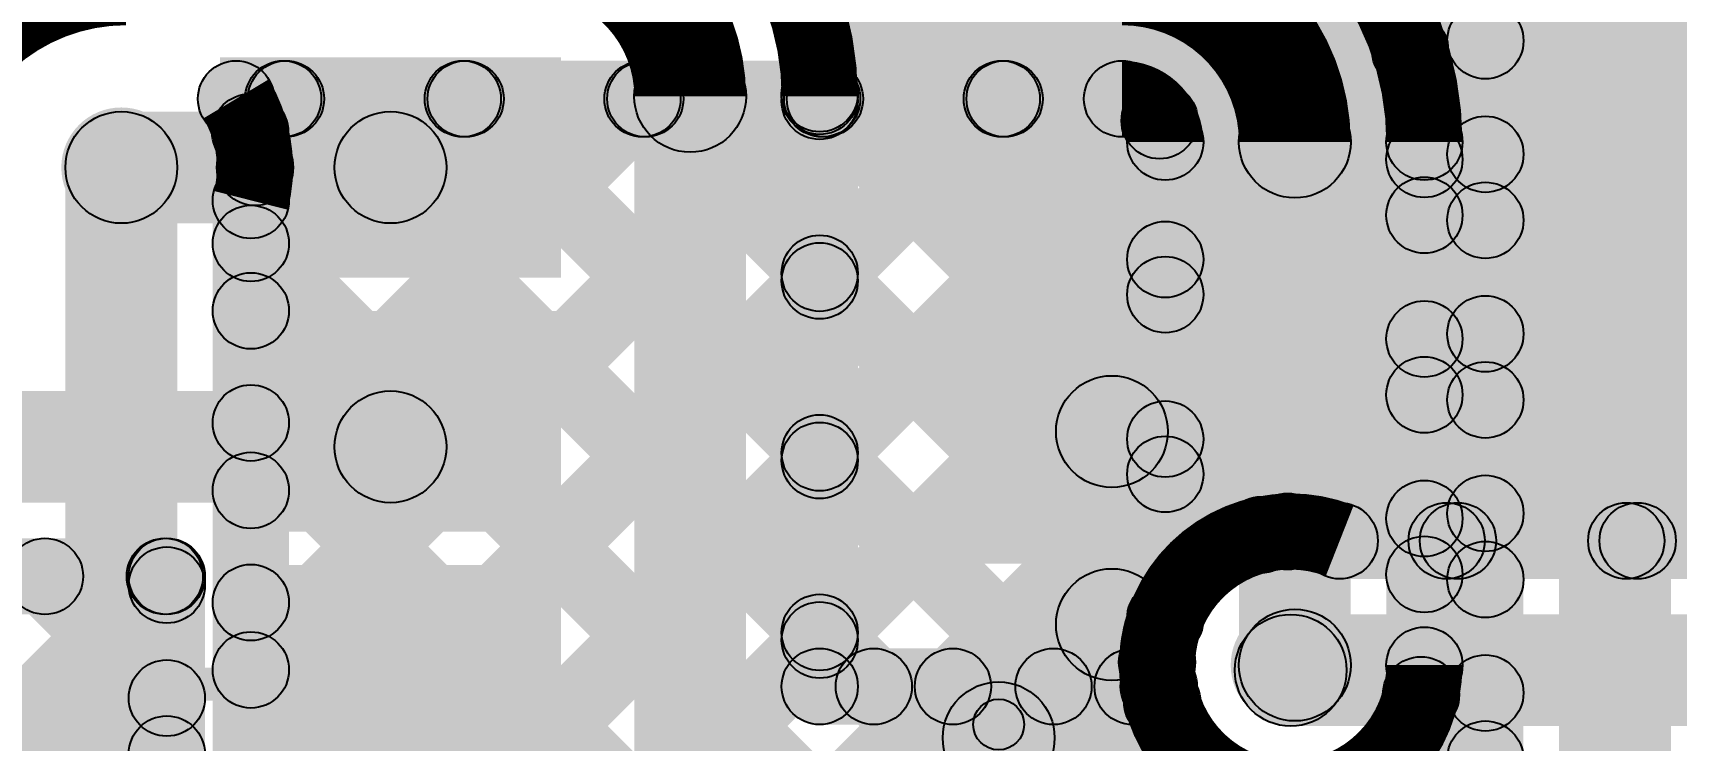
# Model space of a CAD drawing. Header units: millimetres. Extents: x 0 to 210, y 0 to 213.
# Drawn here: x 1.5216 to 1.845, y 2.5912 to 2.7305 of the extents above; entities that cross this region are included whole.
import ezdxf

# ---------------------------------------------------------------- set-up
doc = ezdxf.new("R2010")
doc.units = ezdxf.units.MM
doc.header["$MEASUREMENT"] = 0
for name, color, linetype in [('BottomLayer', 5, 'Continuous'), ('TopLayer', 1, 'Continuous'), ('TopOverlay', 2, 'Continuous'), ('TopPaste', 8, 'Continuous'), ('TopSolder', 216, 'Continuous'), ('ViaHoleLayer', 16, 'Continuous')]:
    doc.layers.add(name, color=color, linetype=linetype)

# ---------------------------------------------------------------- blocks, each defined once
blk = doc.blocks.new('ESP32_WROOM_32E_4MB__5')
at = {"layer": 'TopLayer'}
for points in [[(-0.37402, -0.18268), (-0.31496, -0.18268), (-0.31496, -0.21811), (-0.37402, -0.21811)], [(-0.37402, -0.23268), (-0.31496, -0.23268), (-0.31496, -0.26811), (-0.37402, -0.26811)], [(-0.37402, -0.28268), (-0.31496, -0.28268), (-0.31496, -0.31811), (-0.37402, -0.31811)]]:
    blk.add_hatch(color=1, dxfattribs=at).paths.add_polyline_path(points)
at = {"layer": 'TopPaste'}
for points in [[(-0.37402, -0.18268), (-0.31496, -0.18268), (-0.31496, -0.21811), (-0.37402, -0.21811)], [(-0.37402, -0.23268), (-0.31496, -0.23268), (-0.31496, -0.26811), (-0.37402, -0.26811)], [(-0.37402, -0.28268), (-0.31496, -0.28268), (-0.31496, -0.31811), (-0.37402, -0.31811)]]:
    blk.add_hatch(color=8, dxfattribs=at).paths.add_polyline_path(points)
at = {"layer": 'TopSolder'}
for points in [[(-0.37802, -0.17868), (-0.31096, -0.17868), (-0.31096, -0.22211), (-0.37802, -0.22211)], [(-0.37802, -0.22868), (-0.31096, -0.22868), (-0.31096, -0.27211), (-0.37802, -0.27211)], [(-0.37802, -0.27868), (-0.31096, -0.27868), (-0.31096, -0.32211), (-0.37802, -0.32211)]]:
    blk.add_hatch(color=216, dxfattribs=at).paths.add_polyline_path(points)

msp = doc.modelspace()

# ---------------------------------------------------------------- hatches: boundary and pattern name
at = {"layer": 'BottomLayer'}
for points in [[(1.55264, 2.9732), (1.56325, 2.9838), (1.8128, 2.73425), (1.8022, 2.72364)], [(1.815, 1.983), (1.8, 1.983), (1.8, 2.901), (1.815, 2.901)], [(1.844, 1.983), (1.822, 1.983), (1.822, 2.901), (1.844, 2.901)], [(1.79797, 2.72182), (1.78737, 2.73243), (1.8022, 2.74726), (1.8128, 2.73665)], [(1.56163, 2.71), (1.56163, 2.725), (1.736, 2.725), (1.736, 2.71)], [(1.56971, 2.70569), (1.55911, 2.7163), (1.56561, 2.7228), (1.57622, 2.7122)], [(1.56985, 2.63512), (1.55924, 2.64573), (1.63632, 2.7228), (1.64693, 2.7122)], [(1.56985, 2.56441), (1.55924, 2.57502), (1.70703, 2.7228), (1.71764, 2.7122)], [(1.56985, 2.59977), (1.55924, 2.61037), (1.67168, 2.7228), (1.68228, 2.7122)], [(1.56985, 2.67048), (1.55924, 2.68108), (1.60096, 2.7228), (1.61157, 2.7122)], [(1.56615, 2.7122), (1.57676, 2.7228), (1.8128, 2.48676), (1.8022, 2.47615)], [(1.60151, 2.7122), (1.61211, 2.7228), (1.8128, 2.52211), (1.8022, 2.51151)], [(1.63686, 2.7122), (1.64747, 2.7228), (1.7498, 2.62047), (1.7392, 2.60986)], [(1.67222, 2.7122), (1.68282, 2.7228), (1.7498, 2.65582), (1.7392, 2.64522)], [(1.70757, 2.7122), (1.71818, 2.7228), (1.7498, 2.69118), (1.7392, 2.68057)], [(1.56985, 2.52905), (1.55924, 2.53966), (1.73809, 2.7185), (1.74869, 2.7079)], [(1.8008, 2.6893), (1.7902, 2.6999), (1.8022, 2.7119), (1.8128, 2.7013)], [(1.7902, 2.70028), (1.8008, 2.71089), (1.8128, 2.69889), (1.8022, 2.68828)], [(1.752, 2.61511), (1.737, 2.61511), (1.737, 2.709), (1.752, 2.709)], [(1.781, 2.60602), (1.759, 2.60602), (1.759, 2.709), (1.781, 2.709)], [(1.803, 2.60602), (1.788, 2.60602), (1.788, 2.709), (1.803, 2.709)], [(1.55005, 2.23909), (1.52805, 2.23909), (1.52805, 2.704), (1.55005, 2.704)], [(1.57205, 2.23909), (1.55705, 2.23909), (1.55705, 2.69752), (1.57205, 2.69752)], [(1.55924, 2.68375), (1.56985, 2.69436), (1.8128, 2.4514), (1.8022, 2.4408)], [(1.56985, 2.4937), (1.55924, 2.50431), (1.7392, 2.68426), (1.7498, 2.67365)], [(1.8008, 2.65394), (1.7902, 2.66455), (1.8022, 2.67655), (1.8128, 2.66594)], [(1.7902, 2.66493), (1.8008, 2.67554), (1.8128, 2.66354), (1.8022, 2.65293)], [(1.55924, 2.64839), (1.56985, 2.659), (1.8128, 2.41605), (1.8022, 2.40544)], [(1.56985, 2.45834), (1.55924, 2.46895), (1.7392, 2.6489), (1.7498, 2.6383)], [(1.8008, 2.61859), (1.7902, 2.62919), (1.8022, 2.64119), (1.8128, 2.63059)], [(1.7902, 2.62957), (1.8008, 2.64018), (1.8128, 2.62818), (1.8022, 2.61757)], [(1.55924, 2.61304), (1.56985, 2.62365), (1.65492, 2.53858), (1.64431, 2.52797)], [(1.67063, 2.52377), (1.66002, 2.53437), (1.73758, 2.61193), (1.74819, 2.60133)], [(1.6818, 2.46423), (1.6712, 2.47484), (1.8022, 2.60584), (1.8128, 2.59523)], [(1.78954, 2.59487), (1.80015, 2.60548), (1.8128, 2.59282), (1.8022, 2.58222)]]:
    msp.add_hatch(color=5, dxfattribs=at).paths.add_polyline_path(points)
h = msp.add_hatch(color=5, dxfattribs=at)
edge = h.paths.add_edge_path()
edge.add_arc((1.8075, 2.72894), 0.0075, 0, 360)
h = msp.add_hatch(color=5, dxfattribs=at)
edge = h.paths.add_edge_path()
edge.add_arc((1.79267, 2.72713), 0.0075, 0, 360)
h = msp.add_hatch(color=5, dxfattribs=at)
edge = h.paths.add_edge_path()
edge.add_arc((1.56163, 2.7175), 0.0075, 0, 360)
h = msp.add_hatch(color=5, dxfattribs=at)
edge = h.paths.add_edge_path()
edge.add_arc((1.56163, 2.7175), 0.0075, 0, 360)
h = msp.add_hatch(color=5, dxfattribs=at)
edge = h.paths.add_edge_path()
edge.add_arc((1.57091, 2.7175), 0.0075, 0, 360)
h = msp.add_hatch(color=5, dxfattribs=at)
edge = h.paths.add_edge_path()
edge.add_arc((1.57146, 2.7175), 0.0075, 0, 360)
h = msp.add_hatch(color=5, dxfattribs=at)
edge = h.paths.add_edge_path()
edge.add_arc((1.60627, 2.7175), 0.0075, 0, 360)
h = msp.add_hatch(color=5, dxfattribs=at)
edge = h.paths.add_edge_path()
edge.add_arc((1.60681, 2.7175), 0.0075, 0, 360)
h = msp.add_hatch(color=5, dxfattribs=at)
edge = h.paths.add_edge_path()
edge.add_arc((1.64162, 2.7175), 0.0075, 0, 360)
h = msp.add_hatch(color=5, dxfattribs=at)
edge = h.paths.add_edge_path()
edge.add_arc((1.64217, 2.7175), 0.0075, 0, 360)
h = msp.add_hatch(color=5, dxfattribs=at)
edge = h.paths.add_edge_path()
edge.add_arc((1.67698, 2.7175), 0.0075, 0, 360)
h = msp.add_hatch(color=5, dxfattribs=at)
edge = h.paths.add_edge_path()
edge.add_arc((1.67752, 2.7175), 0.0075, 0, 360)
h = msp.add_hatch(color=5, dxfattribs=at)
edge = h.paths.add_edge_path()
edge.add_arc((1.71233, 2.7175), 0.0075, 0, 360)
h = msp.add_hatch(color=5, dxfattribs=at)
edge = h.paths.add_edge_path()
edge.add_arc((1.71288, 2.7175), 0.0075, 0, 360)
h = msp.add_hatch(color=5, dxfattribs=at)
edge = h.paths.add_edge_path()
edge.add_arc((1.736, 2.7175), 0.0075, 0, 360)
h = msp.add_hatch(color=5, dxfattribs=at)
edge = h.paths.add_edge_path()
edge.add_arc((1.736, 2.7175), 0.0075, 0, 360)
h = msp.add_hatch(color=5, dxfattribs=at)
edge = h.paths.add_edge_path()
edge.add_arc((1.74339, 2.7132), 0.0075, 0, 360)
h = msp.add_hatch(color=5, dxfattribs=at)
edge = h.paths.add_edge_path()
edge.add_arc((1.77, 2.709), 0.011, 0, 360)
h = msp.add_hatch(color=5, dxfattribs=at)
edge = h.paths.add_edge_path()
edge.add_arc((1.77, 2.709), 0.011, 0, 360)
h = msp.add_hatch(color=5, dxfattribs=at)
edge = h.paths.add_edge_path()
edge.add_arc((1.56441, 2.711), 0.0075, 0, 360)
h = msp.add_hatch(color=5, dxfattribs=at)
edge = h.paths.add_edge_path()
edge.add_arc((1.53905, 2.704), 0.01181, 0, 360)
h = msp.add_hatch(color=5, dxfattribs=at)
edge = h.paths.add_edge_path()
edge.add_arc((1.53905, 2.704), 0.011, 0, 360)
h = msp.add_hatch(color=5, dxfattribs=at)
edge = h.paths.add_edge_path()
edge.add_arc((1.7445, 2.709), 0.0075, 0, 360)
h = msp.add_hatch(color=5, dxfattribs=at)
edge = h.paths.add_edge_path()
edge.add_arc((1.7445, 2.709), 0.0075, 0, 360)
h = msp.add_hatch(color=5, dxfattribs=at)
edge = h.paths.add_edge_path()
edge.add_arc((1.7955, 2.709), 0.0075, 0, 360)
h = msp.add_hatch(color=5, dxfattribs=at)
edge = h.paths.add_edge_path()
edge.add_arc((1.7955, 2.709), 0.0075, 0, 360)
h = msp.add_hatch(color=5, dxfattribs=at)
edge = h.paths.add_edge_path()
edge.add_arc((1.8075, 2.7066), 0.0075, 0, 360)
h = msp.add_hatch(color=5, dxfattribs=at)
edge = h.paths.add_edge_path()
edge.add_arc((1.56536, 2.704), 0.0075, 0, 360)
h = msp.add_hatch(color=5, dxfattribs=at)
edge = h.paths.add_edge_path()
edge.add_arc((1.56536, 2.704), 0.0075, 0, 360)
h = msp.add_hatch(color=5, dxfattribs=at)
edge = h.paths.add_edge_path()
edge.add_arc((1.7955, 2.70559), 0.0075, 0, 360)
h = msp.add_hatch(color=5, dxfattribs=at)
edge = h.paths.add_edge_path()
edge.add_arc((1.56455, 2.69752), 0.0075, 0, 360)
h = msp.add_hatch(color=5, dxfattribs=at)
edge = h.paths.add_edge_path()
edge.add_arc((1.56455, 2.69752), 0.0075, 0, 360)
h = msp.add_hatch(color=5, dxfattribs=at)
edge = h.paths.add_edge_path()
edge.add_arc((1.7955, 2.6946), 0.0075, 0, 360)
h = msp.add_hatch(color=5, dxfattribs=at)
edge = h.paths.add_edge_path()
edge.add_arc((1.8075, 2.69359), 0.0075, 0, 360)
h = msp.add_hatch(color=5, dxfattribs=at)
edge = h.paths.add_edge_path()
edge.add_arc((1.56455, 2.68905), 0.0075, 0, 360)
h = msp.add_hatch(color=5, dxfattribs=at)
edge = h.paths.add_edge_path()
edge.add_arc((1.7445, 2.68588), 0.0075, 0, 360)
h = msp.add_hatch(color=5, dxfattribs=at)
edge = h.paths.add_edge_path()
edge.add_arc((1.7445, 2.67896), 0.0075, 0, 360)
h = msp.add_hatch(color=5, dxfattribs=at)
edge = h.paths.add_edge_path()
edge.add_arc((1.56455, 2.67578), 0.0075, 0, 360)
h = msp.add_hatch(color=5, dxfattribs=at)
edge = h.paths.add_edge_path()
edge.add_arc((1.7955, 2.67023), 0.0075, 0, 360)
h = msp.add_hatch(color=5, dxfattribs=at)
edge = h.paths.add_edge_path()
edge.add_arc((1.8075, 2.67125), 0.0075, 0, 360)
h = msp.add_hatch(color=5, dxfattribs=at)
edge = h.paths.add_edge_path()
edge.add_arc((1.7955, 2.65924), 0.0075, 0, 360)
h = msp.add_hatch(color=5, dxfattribs=at)
edge = h.paths.add_edge_path()
edge.add_arc((1.8075, 2.65823), 0.0075, 0, 360)
h = msp.add_hatch(color=5, dxfattribs=at)
edge = h.paths.add_edge_path()
edge.add_arc((1.56455, 2.6537), 0.0075, 0, 360)
h = msp.add_hatch(color=5, dxfattribs=at)
edge = h.paths.add_edge_path()
edge.add_arc((1.7445, 2.65052), 0.0075, 0, 360)
h = msp.add_hatch(color=5, dxfattribs=at)
edge = h.paths.add_edge_path()
edge.add_arc((1.7445, 2.6436), 0.0075, 0, 360)
h = msp.add_hatch(color=5, dxfattribs=at)
edge = h.paths.add_edge_path()
edge.add_arc((1.56455, 2.64042), 0.0075, 0, 360)
h = msp.add_hatch(color=5, dxfattribs=at)
edge = h.paths.add_edge_path()
edge.add_arc((1.7955, 2.63488), 0.0075, 0, 360)
h = msp.add_hatch(color=5, dxfattribs=at)
edge = h.paths.add_edge_path()
edge.add_arc((1.8075, 2.63589), 0.0075, 0, 360)
h = msp.add_hatch(color=5, dxfattribs=at)
edge = h.paths.add_edge_path()
edge.add_arc((1.7955, 2.62389), 0.0075, 0, 360)
h = msp.add_hatch(color=5, dxfattribs=at)
edge = h.paths.add_edge_path()
edge.add_arc((1.8075, 2.62288), 0.0075, 0, 360)
h = msp.add_hatch(color=5, dxfattribs=at)
edge = h.paths.add_edge_path()
edge.add_arc((1.56455, 2.61834), 0.0075, 0, 360)
h = msp.add_hatch(color=5, dxfattribs=at)
edge = h.paths.add_edge_path()
edge.add_arc((1.7445, 2.61517), 0.0075, 0, 360)
h = msp.add_hatch(color=5, dxfattribs=at)
edge = h.paths.add_edge_path()
edge.add_arc((1.7445, 2.61511), 0.0075, 0, 360)
h = msp.add_hatch(color=5, dxfattribs=at)
edge = h.paths.add_edge_path()
edge.add_arc((1.7445, 2.61511), 0.0075, 0, 360)
h = msp.add_hatch(color=5, dxfattribs=at)
edge = h.paths.add_edge_path()
edge.add_arc((1.76919, 2.60602), 0.01181, 0, 360)
h = msp.add_hatch(color=5, dxfattribs=at)
edge = h.paths.add_edge_path()
edge.add_arc((1.77, 2.60602), 0.011, 0, 360)
h = msp.add_hatch(color=5, dxfattribs=at)
edge = h.paths.add_edge_path()
edge.add_arc((1.74289, 2.60663), 0.0075, 0, 360)
h = msp.add_hatch(color=5, dxfattribs=at)
edge = h.paths.add_edge_path()
edge.add_arc((1.7955, 2.60602), 0.0075, 0, 360)
h = msp.add_hatch(color=5, dxfattribs=at)
edge = h.paths.add_edge_path()
edge.add_arc((1.7955, 2.60602), 0.0075, 0, 360)
h = msp.add_hatch(color=5, dxfattribs=at)
edge = h.paths.add_edge_path()
edge.add_arc((1.56455, 2.60507), 0.0075, 0, 360)
h = msp.add_hatch(color=5, dxfattribs=at)
edge = h.paths.add_edge_path()
edge.add_arc((1.79484, 2.60018), 0.0075, 0, 360)
h = msp.add_hatch(color=5, dxfattribs=at)
edge = h.paths.add_edge_path()
edge.add_arc((1.8075, 2.60053), 0.0075, 0, 360)
h = msp.add_hatch(color=5, dxfattribs=at)
edge = h.paths.add_edge_path()
edge.add_arc((1.8075, 2.58752), 0.0075, 0, 360)
at = {"layer": 'TopLayer'}
for points in [[(1.705, 2.626), (2.183, 2.626), (2.183, 3.273), (1.705, 3.273)], [(1.77388, 2.62702), (1.76327, 2.63763), (2.23167, 3.10602), (2.24228, 3.09541)], [(1.80741, 2.6252), (1.79681, 2.6358), (2.23167, 3.07067), (2.24228, 3.06006)], [(1.84277, 2.6252), (1.83216, 2.6358), (2.23167, 3.03531), (2.24228, 3.0247)], [(1.63879, 2.9224), (1.6494, 2.93301), (1.9466, 2.6358), (1.93599, 2.6252)], [(1.63075, 2.89509), (1.64135, 2.90569), (1.91125, 2.6358), (1.90064, 2.6252)], [(1.63075, 2.85973), (1.64135, 2.87034), (1.87589, 2.6358), (1.86528, 2.6252)], [(1.6818, 2.71172), (1.6712, 2.72232), (1.81784, 2.86897), (1.82845, 2.85836)], [(1.6818, 2.67636), (1.6712, 2.68697), (1.8532, 2.86897), (1.8638, 2.85836)], [(1.6818, 2.60565), (1.6712, 2.61626), (1.92391, 2.86897), (1.93451, 2.85836)], [(1.6818, 2.64101), (1.6712, 2.65161), (1.88855, 2.86897), (1.89916, 2.85836)], [(1.70802, 2.59651), (1.69741, 2.60712), (1.95926, 2.86897), (1.96987, 2.85836)], [(1.63075, 2.82438), (1.64135, 2.83498), (1.84054, 2.6358), (1.82993, 2.6252)], [(1.63075, 2.78902), (1.64135, 2.79963), (1.80518, 2.6358), (1.79457, 2.6252)], [(1.67119, 2.71322), (1.6818, 2.72383), (1.76865, 2.63698), (1.75805, 2.62637)], [(1.662, 2.507), (1.64, 2.507), (1.64, 2.718), (1.662, 2.718)], [(1.684, 2.60182), (1.669, 2.60182), (1.669, 2.718), (1.684, 2.718)], [(1.53905, 2.693), (1.53905, 2.715), (1.59202, 2.715), (1.59202, 2.693)], [(1.4017, 2.69988), (1.4123, 2.71048), (1.91186, 2.21092), (1.90126, 2.20031)], [(1.6712, 2.67786), (1.6818, 2.68847), (1.74982, 2.62046), (1.73921, 2.60985)], [(1.51049, 2.638), (1.51049, 2.66), (1.59202, 2.66), (1.59202, 2.638)], [(1.6712, 2.64251), (1.6818, 2.65311), (1.7278, 2.60712), (1.71719, 2.59651)], [(1.745, 2.614), (1.723, 2.614), (1.723, 2.652), (1.745, 2.652)], [(1.77883, 2.623), (1.77883, 2.638), (2.174, 2.638), (2.174, 2.623)], [(1.51049, 2.616), (1.51049, 2.631), (1.548, 2.631), (1.548, 2.616)], [(1.47456, 2.53983), (1.46395, 2.55044), (1.54232, 2.6288), (1.55293, 2.6182)], [(1.51873, 2.6182), (1.52934, 2.6288), (1.5533, 2.60484), (1.54269, 2.59423)], [(1.5555, 2.57178), (1.5405, 2.57178), (1.5405, 2.62178), (1.5555, 2.62178)], [(1.71949, 2.58393), (1.70393, 2.59949), (1.72622, 2.62178), (1.74178, 2.60622)], [(1.6712, 2.60715), (1.6818, 2.61776), (1.69244, 2.60712), (1.68184, 2.59651)], [(1.76919, 2.594), (1.76919, 2.616), (2.174, 2.616), (2.174, 2.594)], [(1.74337, 2.59651), (1.73277, 2.60712), (1.73758, 2.61193), (1.74819, 2.60133)], [(1.6765, 2.59432), (1.6765, 2.60932), (1.74322, 2.60932), (1.74322, 2.59432)], [(1.4952, 2.52511), (1.48459, 2.53572), (1.54269, 2.59382), (1.5533, 2.58321)], [(1.71671, 2.55479), (1.70671, 2.55479), (1.70671, 2.59432), (1.71671, 2.59432)], [(1.72271, 2.54979), (1.70071, 2.54979), (1.70071, 2.59171), (1.72271, 2.59171)]]:
    msp.add_hatch(color=1, dxfattribs=at).paths.add_polyline_path(points)
h = msp.add_hatch(color=1, dxfattribs=at)
edge = h.paths.add_edge_path()
edge.add_arc((1.651, 2.718), 0.011, 0, 360)
h = msp.add_hatch(color=1, dxfattribs=at)
edge = h.paths.add_edge_path()
edge.add_arc((1.651, 2.718), 0.011, 0, 360)
h = msp.add_hatch(color=1, dxfattribs=at)
edge = h.paths.add_edge_path()
edge.add_arc((1.6765, 2.71852), 0.0075, 0, 360)
h = msp.add_hatch(color=1, dxfattribs=at)
edge = h.paths.add_edge_path()
edge.add_arc((1.6765, 2.718), 0.0075, 0, 360)
h = msp.add_hatch(color=1, dxfattribs=at)
edge = h.paths.add_edge_path()
edge.add_arc((1.6765, 2.718), 0.0075, 0, 360)
h = msp.add_hatch(color=1, dxfattribs=at)
edge = h.paths.add_edge_path()
edge.add_arc((1.6765, 2.71702), 0.0075, 0, 360)
h = msp.add_hatch(color=1, dxfattribs=at)
edge = h.paths.add_edge_path()
edge.add_arc((1.53905, 2.704), 0.01181, 0, 360)
h = msp.add_hatch(color=1, dxfattribs=at)
edge = h.paths.add_edge_path()
edge.add_arc((1.53905, 2.704), 0.011, 0, 360)
h = msp.add_hatch(color=1, dxfattribs=at)
edge = h.paths.add_edge_path()
edge.add_arc((1.59202, 2.704), 0.011, 0, 360)
h = msp.add_hatch(color=1, dxfattribs=at)
edge = h.paths.add_edge_path()
edge.add_arc((1.6765, 2.68317), 0.0075, 0, 360)
h = msp.add_hatch(color=1, dxfattribs=at)
edge = h.paths.add_edge_path()
edge.add_arc((1.6765, 2.68167), 0.0075, 0, 360)
h = msp.add_hatch(color=1, dxfattribs=at)
edge = h.paths.add_edge_path()
edge.add_arc((1.734, 2.652), 0.011, 0, 360)
h = msp.add_hatch(color=1, dxfattribs=at)
edge = h.paths.add_edge_path()
edge.add_arc((1.59202, 2.649), 0.011, 0, 360)
h = msp.add_hatch(color=1, dxfattribs=at)
edge = h.paths.add_edge_path()
edge.add_arc((1.6765, 2.64781), 0.0075, 0, 360)
h = msp.add_hatch(color=1, dxfattribs=at)
edge = h.paths.add_edge_path()
edge.add_arc((1.6765, 2.64631), 0.0075, 0, 360)
h = msp.add_hatch(color=1, dxfattribs=at)
edge = h.paths.add_edge_path()
edge.add_arc((1.76335, 2.63167), 0.0075, 0, 360)
h = msp.add_hatch(color=1, dxfattribs=at)
edge = h.paths.add_edge_path()
edge.add_arc((1.76858, 2.63232), 0.0075, 0, 360)
h = msp.add_hatch(color=1, dxfattribs=at)
edge = h.paths.add_edge_path()
edge.add_arc((1.77883, 2.6305), 0.0075, 0, 360)
h = msp.add_hatch(color=1, dxfattribs=at)
edge = h.paths.add_edge_path()
edge.add_arc((1.77883, 2.6305), 0.0075, 0, 360)
h = msp.add_hatch(color=1, dxfattribs=at)
edge = h.paths.add_edge_path()
edge.add_arc((1.79988, 2.6305), 0.0075, 0, 360)
h = msp.add_hatch(color=1, dxfattribs=at)
edge = h.paths.add_edge_path()
edge.add_arc((1.80211, 2.6305), 0.0075, 0, 360)
h = msp.add_hatch(color=1, dxfattribs=at)
edge = h.paths.add_edge_path()
edge.add_arc((1.83523, 2.6305), 0.0075, 0, 360)
h = msp.add_hatch(color=1, dxfattribs=at)
edge = h.paths.add_edge_path()
edge.add_arc((1.83747, 2.6305), 0.0075, 0, 360)
h = msp.add_hatch(color=1, dxfattribs=at)
edge = h.paths.add_edge_path()
edge.add_arc((1.52403, 2.6235), 0.0075, 0, 360)
h = msp.add_hatch(color=1, dxfattribs=at)
edge = h.paths.add_edge_path()
edge.add_arc((1.54762, 2.6235), 0.0075, 0, 360)
h = msp.add_hatch(color=1, dxfattribs=at)
edge = h.paths.add_edge_path()
edge.add_arc((1.548, 2.6235), 0.0075, 0, 360)
h = msp.add_hatch(color=1, dxfattribs=at)
edge = h.paths.add_edge_path()
edge.add_arc((1.548, 2.62178), 0.0075, 0, 360)
h = msp.add_hatch(color=1, dxfattribs=at)
edge = h.paths.add_edge_path()
edge.add_arc((1.734, 2.614), 0.011, 0, 360)
h = msp.add_hatch(color=1, dxfattribs=at)
edge = h.paths.add_edge_path()
edge.add_arc((1.734, 2.614), 0.011, 0, 360)
h = msp.add_hatch(color=1, dxfattribs=at)
edge = h.paths.add_edge_path()
edge.add_arc((1.6765, 2.61246), 0.0075, 0, 360)
h = msp.add_hatch(color=1, dxfattribs=at)
edge = h.paths.add_edge_path()
edge.add_arc((1.74451, 2.61515), 0.0075, 0, 360)
h = msp.add_hatch(color=1, dxfattribs=at)
edge = h.paths.add_edge_path()
edge.add_arc((1.6765, 2.61096), 0.0075, 0, 360)
h = msp.add_hatch(color=1, dxfattribs=at)
edge = h.paths.add_edge_path()
edge.add_arc((1.76919, 2.60602), 0.01181, 0, 360)
h = msp.add_hatch(color=1, dxfattribs=at)
edge = h.paths.add_edge_path()
edge.add_arc((1.74289, 2.60663), 0.0075, 0, 360)
h = msp.add_hatch(color=1, dxfattribs=at)
edge = h.paths.add_edge_path()
edge.add_arc((1.76919, 2.605), 0.011, 0, 360)
h = msp.add_hatch(color=1, dxfattribs=at)
edge = h.paths.add_edge_path()
edge.add_arc((1.548, 2.59954), 0.0075, 0, 360)
h = msp.add_hatch(color=1, dxfattribs=at)
edge = h.paths.add_edge_path()
edge.add_arc((1.6765, 2.60182), 0.0075, 0, 360)
h = msp.add_hatch(color=1, dxfattribs=at)
edge = h.paths.add_edge_path()
edge.add_arc((1.6765, 2.60182), 0.0075, 0, 360)
h = msp.add_hatch(color=1, dxfattribs=at)
edge = h.paths.add_edge_path()
edge.add_arc((1.68714, 2.60182), 0.0075, 0, 360)
h = msp.add_hatch(color=1, dxfattribs=at)
edge = h.paths.add_edge_path()
edge.add_arc((1.70271, 2.60182), 0.0075, 0, 360)
h = msp.add_hatch(color=1, dxfattribs=at)
edge = h.paths.add_edge_path()
edge.add_arc((1.7225, 2.60182), 0.0075, 0, 360)
h = msp.add_hatch(color=1, dxfattribs=at)
edge = h.paths.add_edge_path()
edge.add_arc((1.73807, 2.60182), 0.0075, 0, 360)
h = msp.add_hatch(color=1, dxfattribs=at)
edge = h.paths.add_edge_path()
edge.add_arc((1.74322, 2.60182), 0.0075, 0, 360)
h = msp.add_hatch(color=1, dxfattribs=at)
edge = h.paths.add_edge_path()
edge.add_arc((1.74322, 2.60182), 0.0075, 0, 360)
h = msp.add_hatch(color=1, dxfattribs=at)
edge = h.paths.add_edge_path()
edge.add_arc((1.74322, 2.60182), 0.0075, 0, 360)
h = msp.add_hatch(color=1, dxfattribs=at)
edge = h.paths.add_edge_path()
edge.add_arc((1.74388, 2.59882), 0.0075, 0, 360)
h = msp.add_hatch(color=1, dxfattribs=at)
edge = h.paths.add_edge_path()
edge.add_arc((1.71171, 2.59171), 0.011, 0, 360)
h = msp.add_hatch(color=1, dxfattribs=at)
edge = h.paths.add_edge_path()
edge.add_arc((1.71171, 2.59171), 0.011, 0, 360)
h = msp.add_hatch(color=1, dxfattribs=at)
edge = h.paths.add_edge_path()
edge.add_arc((1.71171, 2.59432), 0.005, 0, 360)
h = msp.add_hatch(color=1, dxfattribs=at)
edge = h.paths.add_edge_path()
edge.add_arc((1.548, 2.58852), 0.0075, 0, 360)
at = {"layer": 'ViaHoleLayer'}
h = msp.add_hatch(color=16, dxfattribs=at)
edge = h.paths.add_edge_path()
edge.add_arc((1.53905, 2.704), 0.00591, 0, 360)
h = msp.add_hatch(color=16, dxfattribs=at)
edge = h.paths.add_edge_path()
edge.add_arc((1.76919, 2.60602), 0.00591, 0, 360)

# ---------------------------------------------------------------- linework, layer by layer
at = {"layer": 'BottomLayer'}
for points, const_width in [([(1.736, 2.7685, -0.414214), (1.7955, 2.709)], 0.015), ([(1.496, 2.699, -0.414214), (1.54, 2.743)], 0.022), ([(1.736, 2.743, -0.414214), (1.77, 2.709)], 0.022), ([(1.56163, 2.7175, -0.135513), (1.56536, 2.704)], 0.015), ([(1.736, 2.7175, -0.414214), (1.7445, 2.709)], 0.015), ([(1.56536, 2.704, -0.062313), (1.56455, 2.69752)], 0.015), ([(1.7955, 2.60602, -1.194114), (1.7445, 2.61511)], 0.015)]:
    msp.add_lwpolyline(points, format="xyb", dxfattribs=dict(at, const_width=const_width))
for centre, radius in [((1.8075, 2.72894), 0.0075), ((1.79267, 2.72713), 0.0075), ((1.56163, 2.7175), 0.0075), ((1.56163, 2.7175), 0.0075), ((1.57091, 2.7175), 0.0075), ((1.57146, 2.7175), 0.0075), ((1.60627, 2.7175), 0.0075), ((1.60681, 2.7175), 0.0075), ((1.64162, 2.7175), 0.0075), ((1.64217, 2.7175), 0.0075), ((1.67698, 2.7175), 0.0075), ((1.67752, 2.7175), 0.0075), ((1.71233, 2.7175), 0.0075), ((1.71288, 2.7175), 0.0075), ((1.736, 2.7175), 0.0075), ((1.736, 2.7175), 0.0075), ((1.74339, 2.7132), 0.0075), ((1.77, 2.709), 0.011), ((1.77, 2.709), 0.011), ((1.56441, 2.711), 0.0075), ((1.53905, 2.704), 0.011), ((1.7445, 2.709), 0.0075), ((1.7445, 2.709), 0.0075), ((1.7955, 2.709), 0.0075), ((1.7955, 2.709), 0.0075), ((1.8075, 2.7066), 0.0075), ((1.56536, 2.704), 0.0075), ((1.56536, 2.704), 0.0075), ((1.7955, 2.70559), 0.0075), ((1.56455, 2.69752), 0.0075), ((1.56455, 2.69752), 0.0075), ((1.7955, 2.6946), 0.0075), ((1.8075, 2.69359), 0.0075), ((1.56455, 2.68905), 0.0075), ((1.7445, 2.68588), 0.0075), ((1.7445, 2.67896), 0.0075), ((1.56455, 2.67578), 0.0075), ((1.7955, 2.67023), 0.0075), ((1.8075, 2.67125), 0.0075), ((1.7955, 2.65924), 0.0075), ((1.8075, 2.65823), 0.0075), ((1.56455, 2.6537), 0.0075), ((1.7445, 2.65052), 0.0075), ((1.7445, 2.6436), 0.0075), ((1.56455, 2.64042), 0.0075), ((1.7955, 2.63488), 0.0075), ((1.8075, 2.63589), 0.0075), ((1.7955, 2.62389), 0.0075), ((1.8075, 2.62288), 0.0075), ((1.56455, 2.61834), 0.0075), ((1.7445, 2.61517), 0.0075), ((1.7445, 2.61511), 0.0075), ((1.7445, 2.61511), 0.0075), ((1.77, 2.60602), 0.011), ((1.74289, 2.60663), 0.0075), ((1.7955, 2.60602), 0.0075), ((1.7955, 2.60602), 0.0075), ((1.56455, 2.60507), 0.0075), ((1.79484, 2.60018), 0.0075), ((1.8075, 2.60053), 0.0075), ((1.8075, 2.58752), 0.0075)]:
    msp.add_circle(centre, radius, dxfattribs=at)
at = {"layer": 'TopLayer'}
for points, const_width in [([(1.63605, 2.77217, -0.332149), (1.6765, 2.718)], 0.015), ([(1.62, 2.749, -0.414214), (1.651, 2.718)], 0.022), ([(1.74322, 2.60182, -0.581319), (1.77883, 2.6305)], 0.015), ([(1.74388, 2.59882, -0.029227), (1.74322, 2.60182)], 0.015)]:
    msp.add_lwpolyline(points, format="xyb", dxfattribs=dict(at, const_width=const_width))
for centre, radius in [((1.651, 2.718), 0.011), ((1.651, 2.718), 0.011), ((1.6765, 2.71852), 0.0075), ((1.6765, 2.718), 0.0075), ((1.6765, 2.718), 0.0075), ((1.6765, 2.71702), 0.0075), ((1.53905, 2.704), 0.011), ((1.59202, 2.704), 0.011), ((1.6765, 2.68317), 0.0075), ((1.6765, 2.68167), 0.0075), ((1.734, 2.652), 0.011), ((1.59202, 2.649), 0.011), ((1.6765, 2.64781), 0.0075), ((1.6765, 2.64631), 0.0075), ((1.76335, 2.63167), 0.0075), ((1.76858, 2.63232), 0.0075), ((1.77883, 2.6305), 0.0075), ((1.77883, 2.6305), 0.0075), ((1.79988, 2.6305), 0.0075), ((1.80211, 2.6305), 0.0075), ((1.83523, 2.6305), 0.0075), ((1.83747, 2.6305), 0.0075), ((1.52403, 2.6235), 0.0075), ((1.54762, 2.6235), 0.0075), ((1.548, 2.6235), 0.0075), ((1.548, 2.62178), 0.0075), ((1.734, 2.614), 0.011), ((1.734, 2.614), 0.011), ((1.6765, 2.61246), 0.0075), ((1.74451, 2.61515), 0.0075), ((1.6765, 2.61096), 0.0075), ((1.74289, 2.60663), 0.0075), ((1.76919, 2.605), 0.011), ((1.548, 2.59954), 0.0075), ((1.6765, 2.60182), 0.0075), ((1.6765, 2.60182), 0.0075), ((1.68714, 2.60182), 0.0075), ((1.70271, 2.60182), 0.0075), ((1.7225, 2.60182), 0.0075), ((1.73807, 2.60182), 0.0075), ((1.74322, 2.60182), 0.0075), ((1.74322, 2.60182), 0.0075), ((1.74322, 2.60182), 0.0075), ((1.74388, 2.59882), 0.0075), ((1.71171, 2.59171), 0.011), ((1.71171, 2.59171), 0.011), ((1.71171, 2.59432), 0.005), ((1.548, 2.58852), 0.0075)]:
    msp.add_circle(centre, radius, dxfattribs=at)

# ---------------------------------------------------------------- block references
msp.add_blockref('ESP32_WROOM_32E_4MB__5', (1.93651, 2.90439))

# ---------------------------------------------------------------- texts
at = {"layer": 'TopOverlay'}
msp.add_text('SB1', height=0.06, dxfattribs=at).set_placement((1.4101, 2.599))

doc.saveas('drawing.dxf')
